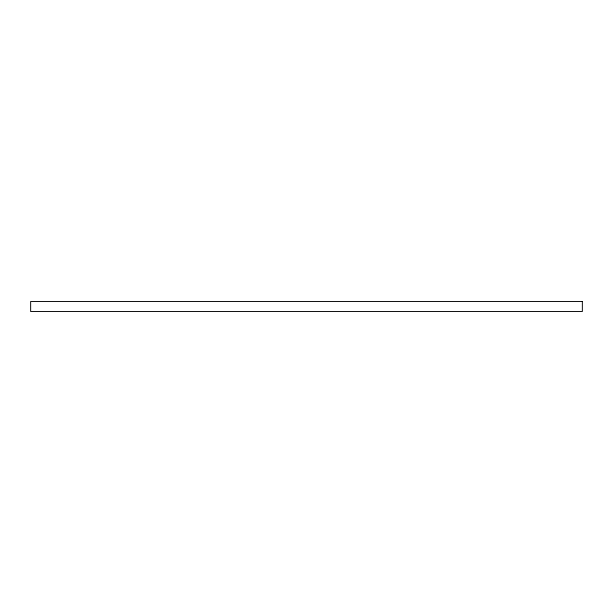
<?xml version="1.0" encoding="UTF-8"?>
<svg xmlns="http://www.w3.org/2000/svg" width="613" height="613" viewBox="0 0 613 613"><rect width="100%" height="100%" fill="white"/><g stroke="black" fill="none" stroke-linecap="round" stroke-linejoin="round"><path stroke-width="0.92" d="M582.35 301.481L30.65 301.481L30.65 311.519L582.35 311.519L582.35 301.481"/></g></svg>
